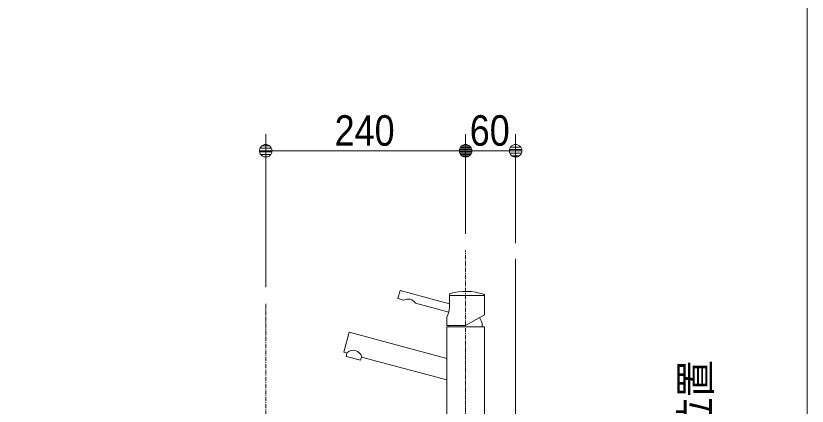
# Model space of a CAD drawing. Units: millimetres, scale not verified. Extents: x -6062 to 6062, y -3045 to 3045.
# Drawn here: x -1318 to -368, y -1247 to -778 of the extents above; entities that cross this region are included whole.
import ezdxf
from ezdxf.enums import TextEntityAlignment as Align

# ---------------------------------------------------------------- set-up
doc = ezdxf.new("R2010")
doc.units = ezdxf.units.MM
doc.header["$LTSCALE"] = 20
doc.linetypes.add('CHAIN1', pattern=[8, 5, -1, 1, -1])
for name, color, linetype, lineweight in [('0-0_1図面枠', 7, 'Continuous', 9), ('0-1_5ボウル・キャビネット', 7, 'Continuous', 9), ('0-2_2寸法-1', 7, 'Continuous', 9), ('0-3_0', 7, 'Continuous', 9), ('0-4_2寸法-2', 7, 'Continuous', 9), ('0-5_4給排水', 7, 'Continuous', 9)]:
    doc.layers.add(name, color=color, linetype=linetype, lineweight=lineweight)
doc.styles.add('ＭＳ Ｐゴシック', font='')
doc.styles.get('ＭＳ Ｐゴシック').set_extended_font_data('MS PGothic')

# ---------------------------------------------------------------- blocks, each defined once
blk = doc.blocks.new('グループ-4')
at = {"layer": '0-0_1図面枠'}
blk.add_line((28400, 41000), (28400, -48600), dxfattribs=at)
blk = doc.blocks.new('_Dot')
at = {"layer": '0-3_0'}
for p, q in [((-10, 0), (-20, 0)), ((9.78, 2), (-9.78, 2)), ((7.99, 6), (-7.99, 6)), ((9.16, -3.98), (-9.16, -3.98)), ((6, -7.98), (-6, -7.98))]:
    blk.add_line(p, q, dxfattribs=at)
for points in [[(10, 0), (9.92, 1.25), (9.69, 2.49), (9.3, 3.68), (8.76, 4.82), (8.09, 5.88), (7.29, 6.85), (6.37, 7.71), (5.36, 8.44), (4.26, 9.05), (3.09, 9.51), (1.87, 9.82), (0.63, 9.98), (-0.63, 9.98), (-1.87, 9.82), (-3.09, 9.51), (-4.26, 9.05), (-5.36, 8.44), (-6.37, 7.71), (-7.29, 6.85), (-8.09, 5.88), (-8.76, 4.82), (-9.3, 3.68), (-9.69, 2.49), (-9.92, 1.25), (-10, 0), (0, 0)], [(-10, 0), (-9.92, -1.25), (-9.69, -2.49), (-9.3, -3.68), (-8.76, -4.82), (-8.09, -5.88), (-7.29, -6.85), (-6.37, -7.71), (-5.36, -8.44), (-4.26, -9.05), (-3.09, -9.51), (-1.87, -9.82), (-0.63, -9.98), (0.63, -9.98), (1.87, -9.82), (3.09, -9.51), (4.26, -9.05), (5.36, -8.44), (6.37, -7.71), (7.29, -6.85), (8.09, -5.88), (8.76, -4.82), (9.3, -3.68), (9.69, -2.49), (9.92, -1.25), (10, 0), (0, 0)]]:
    blk.add_lwpolyline(points, close=True, dxfattribs=at)
blk = doc.blocks.new('グループ-48')
at = {"layer": '0-5_4給排水', "linetype": 'CHAIN1'}
blk.add_line((20200, -28600), (20200, -21200), dxfattribs=at)
at = {"layer": '0-5_4給排水'}
for p, q in [((19810, -22560), (19810, -22247.6)), ((20650, -22280), (19810, -22280)), ((19795.3, -22680.3), (18992.5, -22465.2)), ((19800, -23000), (19800, -23030)), ((20600, -23000), (20600, -23030))]:
    blk.add_line(p, q, dxfattribs=at)
for points in [[(18716.7, -22391.2), (18574.7, -22353.2), (18626.4, -22160), (19810, -22477.1)], [(20650, -22264.7), (20650, -22740.2), (20200, -23000), (19750, -23000), (19750, -22797.5)], [(19750, -23788.9), (17402.1, -23159.7), (17272.7, -23642.7), (17349.9, -23663.4), (17329.2, -23740.7), (17677, -23833.8), (17697.7, -23756.6), (19750, -24306.5)]]:
    blk.add_lwpolyline(points, dxfattribs=at)
blk.add_lwpolyline([(20650, -27430), (19750, -27430), (19750, -23030), (20650, -23030)], close=True, dxfattribs=at)
for centre, radius, start, end in [((19830, -22247.6), 20, 104.66559, 180), ((20200, -23661.4), 1481.4, 72.88847, 104.66559), ((18818.4, -22563.5), 200, 29.43838, 120.56162), ((20630, -22264.7), 20, 0, 72.88847), ((19310, -22560), 500, 331.64236, 0), ((20200, -23030), 401.1, 4.28915, 33.65535), ((17495.3, -23816.2), 220, 17.79717, 132.20283)]:
    blk.add_arc(centre, radius, start, end, dxfattribs=at)
blk = doc.blocks.new('グループ-61')
at = {"layer": '0-5_4給排水', "linetype": 'CHAIN1'}
blk.add_line((15400, -22480), (15400, -33760), dxfattribs=at)

msp = doc.modelspace()

# ---------------------------------------------------------------- linework, layer by layer
at = {"layer": '0-1_5ボウル・キャビネット'}
msp.add_lwpolyline([(-1317.5, -2070), (-717.5, -2070), (-717.5, -1070)], dxfattribs=at)
at = {"layer": '0-2_2寸法-1'}
for p, q in [((-1017.5, -1104), (-1017.5, -920)), ((-777.5, -1040), (-777.5, -920)), ((-777.5, -1040), (-777.5, -920)), ((-717.5, -1051), (-717.5, -920)), ((-1002.49, -940), (-792.51, -940)), ((-732.51, -940), (-762.49, -940))]:
    msp.add_line(p, q, dxfattribs=at)

# ---------------------------------------------------------------- block references
at = {"layer": '0-0_1図面枠', "xscale": 0.05, "yscale": 0.05}
msp.add_blockref('グループ-4', (-1787.5, 0), dxfattribs=at)
at = {"layer": '0-2_2寸法-1', "xscale": 0.7503418, "yscale": 0.7503418, "rotation": 180}
for p in [(-1017.5, -940), (-777.5, -940)]:
    msp.add_blockref('_Dot', p, dxfattribs=at)
at = {"layer": '0-2_2寸法-1', "xscale": 0.7503418, "yscale": 0.7503418}
for p in [(-777.5, -940), (-717.5, -940)]:
    msp.add_blockref('_Dot', p, dxfattribs=at)
at = {"layer": '0-5_4給排水', "xscale": 0.05, "yscale": 0.05}
for name in ['グループ-48', 'グループ-61']:
    msp.add_blockref(name, (-1787.5, 0), dxfattribs=at)

# ---------------------------------------------------------------- texts
at = {"layer": '0-2_2寸法-1', "style": 'ＭＳ Ｐゴシック', "width": 0.9}
for s, p in [('240', (-934.78, -944.96)), ('60', (-772.58, -944.96))]:
    msp.add_text(s, height=36.66, dxfattribs=at).set_placement(p, align=Align.BOTTOM_LEFT)
at = {"layer": '0-4_2寸法-2', "style": 'ＭＳ Ｐゴシック', "width": 0.9}
msp.add_text('Pトラップ排水位置', height=36.66, rotation=90, dxfattribs=at).set_placement((-472.48, -1580.42), align=Align.BOTTOM_LEFT)

doc.saveas('drawing.dxf')
